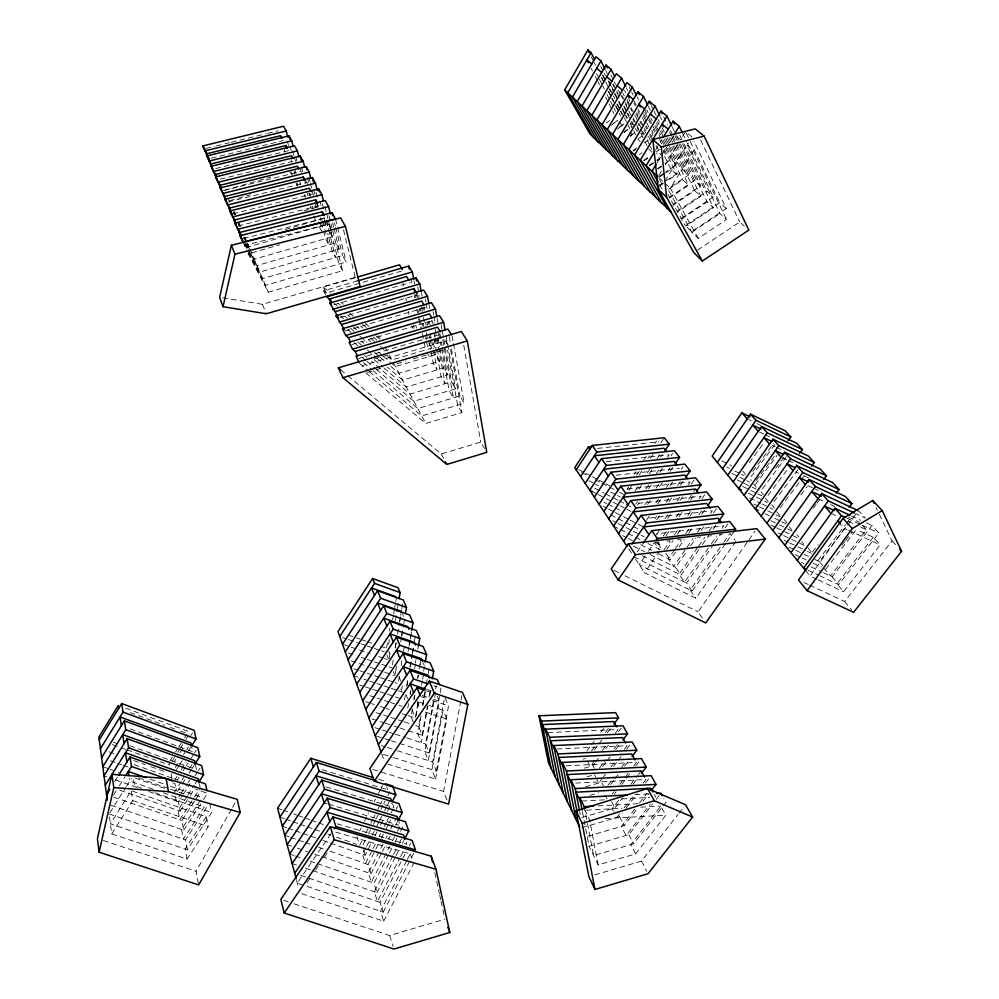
<?xml version="1.0" encoding="UTF-8"?>
<svg xmlns="http://www.w3.org/2000/svg" width="999" height="999" viewBox="0 0 999 999"><rect width="100%" height="100%" fill="white"/><g stroke="black" fill="none" stroke-linecap="round" stroke-linejoin="round"><path stroke-width="0.75" stroke-dasharray="5 3.75" d="M386.613 647.864L387.624 641.808M389.373 631.231L389.872 628.209M388.648 644.155L389.41 639.572M392.707 619.742L393.469 615.172M393.718 613.648L394.48 609.078M394.742 607.542L395.504 602.971M395.754 601.448L396.516 596.865M389.123 658.528L390.397 650.711M395.467 620.579L397.302 609.415M397.502 608.428L398.326 603.296M395.242 647.602L396.278 641.458M399.65 621.478L400.424 616.87M400.686 615.334L401.461 610.726M401.723 609.19L402.759 603.034M392.432 664.76L393.194 660.177M395.254 647.976L396.278 641.882M397.565 634.253L399.375 623.576M399.625 622.052L400.399 617.482M395.979 669.193L396.491 666.183M401.61 636.063L402.372 631.543M395.254 674.138L396.566 666.483M400.724 641.97L401.511 637.362M401.773 635.839L403.584 625.112M403.846 623.576L404.632 618.98M399.413 676.148L398.126 683.641L395.179 682.642M401.211 665.659L402.197 658.903M403.496 651.336L405.057 643.181M408.017 651.598L408.803 647.027M409.066 645.516L411.426 631.843M402.335 685.701L401.298 691.72L400.249 689.023M409.353 645.054L410.139 640.534M410.389 639.035L411.176 634.515M406.768 685.476L408.091 677.834M409.952 667.157L412.075 654.944M412.337 653.408L413.399 647.302M414.473 641.196L415.259 636.625M404.52 699.912L405.307 695.379M406.88 686.301L408.204 678.733M410.302 666.645L412.412 654.545M412.674 653.034L414.248 643.955M410.027 693.631L410.564 690.559M415.397 662.961L415.934 659.889M417.819 649.15L418.356 646.091M407.779 708.216L408.579 703.658M410.177 694.542L410.701 691.508M414.697 668.718L415.497 664.16M413.823 699.075L414.36 696.066M417.545 678.021L418.082 675.012M419.143 668.993L421.004 658.466M412.437 709.003L411.089 716.633L413.311 722.327M414.048 699.849L415.134 693.743M417.832 678.483L418.369 675.424M420.254 664.747L421.341 658.641M408.154 715.671L415.297 718.019L418.531 699.887M423.638 671.191L424.45 666.658M416.071 715.971L418.806 700.649M421.541 685.314L422.365 680.719M422.639 679.183L423.726 673.051M400.025 728.046L422.102 735.214L418.681 726.56L420.317 717.457M422.49 705.306L424.95 691.658M426.585 682.542L427.122 679.507M428.221 673.438L429.033 668.893M421.066 715.821L417.832 733.828L421.278 742.619L427.847 706.43M422.964 705.319L425.387 691.82M422.102 735.214L427.347 706.256M429.008 697.102L430.382 689.485M429.757 695.878L430.844 689.847M391.221 740.771L429.108 752.909L425.574 744.005L433.966 698.051M435.651 688.86L436.213 685.801M435.576 692.457L424.787 751.523L428.334 760.564L439.273 701.223L437.162 696.216M429.108 752.909L439.897 694.293M440.172 692.794L441.009 688.286L433.766 685.838M393.506 757.579L436.313 771.116L432.679 761.95L444.18 700.049M428.721 705.356L443.019 710.127L431.93 769.73L435.589 779.045L387.987 764.085M436.313 771.116L448.539 705.893L444.742 697.027M435.589 779.045L446.828 719.155L443.019 710.127M446.903 799.899L443.568 791.445L460.714 701.56M461.014 700.037L461.875 695.466M359.628 830.956L361.014 828.183M364.485 821.265L368.656 812.961M374.2 801.897L375.599 799.125M378.371 793.593L380.457 789.447M381.143 788.061L382.542 785.289M359.665 845.391L363.174 838.448M365.971 832.891L368.069 828.72M370.866 823.151L372.964 818.993M373.663 817.594L375.075 814.822M377.872 809.265L379.97 805.094M380.669 803.696L382.068 800.923M362.937 844.929L365.696 839.447M368.469 833.965L370.542 829.857M373.314 824.375L375.387 820.254M376.074 818.88L378.146 814.772M380.919 809.29L382.992 805.182M383.678 803.808L385.065 801.061M387.837 795.579L389.91 791.47M365.971 847.614L362.525 854.42L365.422 863.573L372.365 849.887M366.658 846.253L369.418 840.796M372.165 835.351L374.238 831.268M376.985 825.823L379.058 821.74M379.745 820.366L381.805 816.283M384.565 810.838L386.625 806.755M387.312 805.394L390.072 799.949M330.444 843.119L365.11 855.331L372.09 841.558M374.875 836.051L376.973 831.917M380.457 825.037L383.941 818.144M387.437 811.263L391.62 802.996M373.064 848.526L376.536 841.682M379.308 836.213L380.694 833.478M384.165 826.635L386.251 822.527M386.95 821.166L388.336 818.418M391.121 812.949L393.194 808.853M321.965 856.705L370.979 873.75L368.032 864.485L375.062 850.649M375.761 849.262L380.681 839.585M381.393 838.198L383.504 834.053M386.313 828.521L388.424 824.362M389.123 822.976L390.534 820.216M396.153 809.153L397.565 806.38M383.067 843.98L368.356 872.839L371.341 882.242L389.697 846.353M385.864 838.486L387.262 835.738M390.771 828.87L396.366 817.881M370.979 873.75L381.618 852.909M382.33 851.523L385.164 845.966M388.711 839.01L390.122 836.238M395.804 825.124L397.215 822.339M392.52 840.833L394.642 836.687M397.465 831.168L400.287 825.649L398.913 821.727M312.699 870.641L377.01 892.681L373.976 883.153L388.661 854.495M389.36 853.134L394.255 843.581M394.955 842.207L397.053 838.111M400.549 831.293L404.046 824.462M392.869 855.718L374.35 891.782L377.41 901.435L399.85 857.929M393.581 854.332L398.564 844.63M399.275 843.243L402.847 836.313M377.01 892.681L395.342 857.042M396.054 855.668L399.575 848.813M402.397 843.331L403.808 840.584M400.549 856.568L405.469 847.052M330.919 833.74L297.277 883.116L383.204 912.149L380.082 902.347L406.406 851.398M409.24 845.878L410.664 843.131M406.693 860.701L380.519 911.238L383.666 921.178L299.9 893.081M407.392 859.34L410.227 853.87L332.642 831.205M383.204 912.149L415.484 849.887M383.666 921.178L413.636 863.548M198.351 883.391L196.041 871.265L231.83 808.641M232.592 807.304L235.639 801.972M655.544 150.05L659.49 143.544M660.289 142.233L661.862 139.635M656.768 163.312L660.764 156.756M661.563 155.444L666.345 147.577M667.145 146.266L673.526 135.764M658.803 175.462L662.037 170.167M665.259 164.885L677.347 145.067M664.934 181.144L688.361 142.857M698.239 238.349L670.341 188.262L693.393 150.724L686.937 145.205L719.954 213.536L726.535 219.493L698.239 238.349L691.895 232.255L667.832 189.123M114.673 781.605L117.932 776.398M113.549 795.067L118.481 787.2M119.306 785.888L125.05 776.722M109.927 812.649L125.649 787.624M126.486 786.3L131.381 778.508M109.465 816.795L111.738 833.89L187.05 859.065L208.217 826.635L206.181 816.782L131.269 790.746L110.414 823.85L187.375 849.787L211.588 812.599L209.54 802.921M111.738 833.89L132.78 800.599L131.269 790.746M169.842 760.926L172.29 757.08M175.537 751.96L177.984 748.114M178.796 746.827L181.231 742.981M184.49 737.849L186.925 734.003M172.015 761.263L174.463 757.417M177.722 752.272L180.17 748.426M180.994 747.14L182.617 744.567M185.876 739.435L188.324 735.589M174.138 761.9L175.812 759.277M179.982 752.697L182.492 748.75M190.859 735.601L192.532 732.966M175.325 767.469L179.433 761.013M183.541 754.57L186.001 750.699M186.825 749.4L188.461 746.827M176.523 769.555L178.971 765.734M179.783 764.46L182.218 760.639M188.711 750.436L191.146 746.615M175.362 778.958L177.01 776.36M181.156 769.879L186.114 762.1M177.41 779.744L179.046 777.185M183.142 770.778L185.589 766.932M186.413 765.646L188.049 763.086M191.321 757.966L193.781 754.12M194.593 752.834L196.229 750.274M181.231 781.48L174.563 791.907L176.261 801.086L180.469 794.542M182.068 780.169L183.741 777.559M189.573 768.443L192.083 764.535M177.472 791.358L184.902 779.769M189.023 773.326L191.496 769.467M192.32 768.181L193.968 765.596M181.306 793.231L187.2 784.053M188.037 782.741L189.723 780.119M119.818 790.234L180.12 811.138L178.371 801.822L182.53 795.354M183.366 794.055L190.01 783.703M195.005 775.936L197.49 772.052M198.326 770.766L199.987 768.169M186.95 796.503L177.997 810.401L179.758 819.854L193.694 798.251M187.762 795.229L194.268 785.114M195.08 783.853L197.527 780.057M180.12 811.138L189.335 796.827M190.172 795.529L196.041 786.425M194.518 796.977L200.25 788.086M110.752 805.244L183.691 830.181L181.893 820.591L195.404 799.675M196.254 798.363L201.311 790.521M200.549 800.062L181.543 829.445L183.354 839.172L204.183 807.08L203.609 804.345M183.691 830.181L202.597 800.998M203.421 799.724L207.53 793.381L195.829 789.235M187.375 849.787L185.514 839.909L207.879 805.469M206.181 816.782L185.19 849.05L187.05 859.065M634.14 474.225L635.864 471.665M643.618 460.127L646.203 456.281M654.832 443.469L656.555 440.909M627.085 489.26L628.808 486.7M636.588 475.149L639.185 471.291M647.827 458.454L649.562 455.881M628.895 490.222L631.48 486.376M639.235 474.862L641.833 471.016M650.449 458.216L653.046 454.383M660.801 442.857L663.386 439.011M635.302 490.834L638.786 485.676M647.502 472.764L650.112 468.893M657.092 458.566L659.702 454.695M638.848 489.235L641.458 485.377M649.288 473.788L651.897 469.93M660.589 457.055L662.337 454.483M635.664 504.208L637.387 501.673M645.966 489.011L649.387 483.941M656.256 473.801L658.828 470.005M667.407 457.33L669.13 454.795L605.082 461.788M637.499 505.157L639.21 502.622M648.651 488.698L651.223 484.902M659.802 472.24L662.387 468.444M670.966 455.781L672.677 453.259M644.842 504.77L647.439 500.949M656.093 488.211L659.552 483.116M668.206 470.367L669.942 467.819M647.552 504.445L650.149 500.636M659.665 486.625L662.262 482.804M670.054 471.353L672.652 467.532M306.855 882.904L310.327 877.821M315.547 870.179L319.031 865.097M324.25 857.454L327.734 852.372M655.906 502.784L658.528 498.951M666.383 487.412L669.005 483.578M646.415 520.392L649.912 515.272M657.767 503.758L660.376 499.912M669.979 485.839L672.602 481.993M681.33 469.193L683.079 466.633M654.832 518.843L656.593 516.271M666.271 502.097L668.918 498.239M677.722 485.352L680.356 481.493M656.693 519.805L659.328 515.946M669.018 501.785L671.653 497.927M680.456 485.052L683.104 481.193M637.262 551.835L642.295 544.48M664.959 518.681L667.569 514.885M677.11 500.961L679.707 497.177M688.386 484.515L690.122 481.993L625.786 489.235M656.43 534.815L659.914 529.745M667.732 518.344L670.341 514.547M679.907 500.611L682.504 496.815M691.196 484.14L694.68 479.07M645.117 556.068L639.185 564.697L692.12 591.083L725.861 543.044M648.501 551.136L654.432 542.507L659.153 549.313M663.174 536.101L668.431 528.471M676.311 517.02L678.933 513.199M688.561 499.213L692.931 492.844M693.806 491.57L695.554 489.035M655.194 542.345L659.815 544.692L661.563 542.145M665.946 535.776L669.455 530.681M679.108 516.67L682.617 511.575M690.509 500.112L693.131 496.291M735.926 541.321L695.828 598.251L644.555 572.777L659.078 551.698M663.998 549.912L670.179 540.958M674.587 534.552L679.882 526.885M687.836 515.372L690.484 511.525M699.312 498.738L701.073 496.178L635.714 503.658M666.77 549.587L672.964 540.621M677.384 534.215L680.931 529.095M689.772 516.283L692.432 512.437M702.16 498.351L704.819 494.505M674.462 549.949L668.368 558.753L673.701 566.421L686.001 548.713M675.336 548.688L681.418 539.885M685.776 533.603L689.26 528.571M698.838 514.747L701.448 510.964M658.678 553.858L670.267 559.715L675.511 552.147M679.008 547.102L684.253 539.535M688.623 533.216L692.12 528.171M701.735 514.298L705.232 509.253M686.875 547.452L693.019 538.598M697.414 532.28L700.923 527.222M710.589 513.311L712.349 510.776L646.116 518.481M698.838 549.65L681.031 575.174L675.611 567.382L687.075 550.886M690.609 545.816L695.903 538.211M701.186 530.594L703.833 526.785M713.536 512.837L717.07 507.754M697.727 547.489L679.108 574.2L684.602 582.105L710.539 545.004M698.613 546.228L704.819 537.325M709.253 530.956L712.786 525.874M702.397 544.542L708.628 535.614M713.074 529.233L716.633 524.138M711.438 543.731L716.807 536.051M722.165 528.384L723.963 525.824L656.655 533.778M692.12 591.083L686.538 583.066L713.81 544.105M714.685 542.844L720.853 534.04M725.249 527.759L727.884 523.988M720.192 547.352L690.172 590.109L695.828 598.251M723.713 542.32L729.894 533.516L735.064 540.197M726.748 541.783L733.853 531.668M702.309 617.981L698.051 611.8L747.951 541.208M748.838 539.947L755.082 531.131M817.032 579.295L810.039 576.011L844.492 528.533L841.595 525.274M749.225 462.712L764.597 441.97M752.759 471.466L773.713 443.256M774.912 444.555L749.774 478.371L751.573 480.519M756.33 480.332L760.002 475.399M760.926 474.163L774.7 455.669M755.157 484.802L777.11 455.357M775.686 468.231L784.939 455.831M786.425 456.78L760.601 491.321L763.373 494.63M767.994 495.442L788.436 468.169M797.976 469.705L771.727 504.62L774.562 508.016M586.813 750.948L590.521 746.003M591.458 744.767L594.243 741.058M600.749 732.404L604.47 727.472M591.533 750.961L595.217 746.053M605.369 732.579L609.053 727.684M594.28 750.099L598.014 745.142M598.95 743.905L601.748 740.184M607.355 732.742L611.088 727.784M780.157 507.742L800.436 480.844M801.36 479.62L804.12 475.961M594.867 760.289L590.209 766.433L586.001 758.316L583.091 759.14M602.297 750.436L606.018 745.516M615.309 733.204L618.106 729.507L546.291 732.642M584.365 768.119L592.907 765.659L594.73 763.248M595.641 762.037L598.389 758.416M605.681 748.75L608.428 745.129M618.468 731.842L621.203 728.221M800.811 494.93L807.317 486.326M599.175 768.493L605.731 759.827M614.16 748.701L617.906 743.756M602.722 766.608L606.393 761.75M607.317 760.539L610.077 756.892M615.596 749.612L619.28 744.755M602.597 778.046L598.813 783.016L596.341 778.246M603.533 776.797L605.431 774.312M611.088 766.857L616.758 759.402M624.313 749.462L627.147 745.729L554.47 749.088M613.598 766.37L617.307 761.488M618.231 760.276L621.016 756.618M626.573 749.3L630.282 744.417M813.336 508.079L816.096 504.433M817.02 503.221L819.792 499.587M607.804 785.426L614.26 776.96M621.628 767.294L626.236 761.25M610.626 784.54L614.36 779.645M615.297 778.421L618.094 774.737M624.637 766.158L629.308 760.039M612.287 793.955L614.148 791.533M619.717 784.24L625.287 776.96M626.223 775.748L628.071 773.313M633.641 766.033L636.425 762.387L564.41 765.896M614.173 794.305L616.058 791.845M621.715 784.452L625.486 779.532M626.423 778.296L630.194 773.376M635.851 765.983L639.61 761.063M618.706 800.174L612.15 808.715L613.461 811.225M630.869 784.302L637.424 775.761M638.361 774.55L641.171 770.891M581.73 817.582L614.934 807.904L622.527 798.001M632.979 784.39L637.724 778.209M812.399 552.097L818.069 544.705M619.555 813.823L616.72 817.507L614.11 812.474M624.263 807.704L633.703 795.441M643.131 783.179L645.966 779.495L573.064 783.241M581.718 827.734L619.517 816.695L622.302 813.074M626.023 808.241L637.175 793.768M645.529 782.904L649.25 778.071M817.694 560.801L845.566 524.612M846.49 523.401L851.136 517.382M822.989 565.921L819.367 561.588L846.403 526.51M847.339 525.299L858.528 510.776L865.221 518.069L855.631 513.611M634.665 809.178L621.341 826.423L626.036 835.464L650.199 804.282M639.422 803.009L647.027 793.156M587.587 836.313L624.163 825.599L638.211 807.404M642.894 801.348L648.513 794.068M841.832 545.329L844.642 541.695M845.579 540.484L852.135 531.992M825.698 569.18L857.691 527.809M582.417 811.688L589.098 846.303L628.87 834.627L652.484 804.17M656.256 799.3L659.09 795.641M862.524 525.474L866.383 529.707L830.444 576.061L824.013 568.381M823.526 572.789L832.13 576.86L872.015 525.474L878.895 532.979L838.661 584.665L820.279 575.998M635.614 853.908L665.846 815.159L660.776 806.056L630.794 844.617L635.614 853.908L598.189 864.947L589.098 846.303M598.189 864.947L589.51 819.492L584.914 810.264L593.618 855.556L633.641 843.78L662.212 807.055M663.161 805.831L666.021 802.16L663.86 798.313M873.226 537.25L836.95 583.866L843.568 591.783L880.169 544.892L873.226 537.25L856.842 529.72M594.73 874.924L641.508 861.101L677.896 814.585M678.858 813.361L683.641 807.242M809.665 585.164L844.642 601.51L892.032 540.958L878.059 511.675M606.181 123.014L609.914 120.492M613.611 123.164L617.444 120.567L611.326 125.424M619.842 126.811L624.725 123.501M617.544 129.083L622.414 125.062M623.763 132.13L632.117 126.486M624.05 132.667L627.472 129.633M630.107 135.939L638.448 130.307L637.075 127.522M630.381 136.488L632.592 134.253M637.787 138.961L643.693 134.977L638.149 123.814M632.966 150.524L636.75 147.977M644.255 142.919L649.013 139.71L647.652 136.963M633.254 151.074L635.776 149.375M639.522 154.558L642.057 152.847M643.606 160.377L648.738 156.93M656.281 151.848L659.902 149.413M643.893 160.939L647.739 158.354M649.05 165.422L655.506 161.076M656.793 160.202L663.036 156.006M649.338 165.984L655.794 161.638M657.08 160.777L659.665 159.041L656.643 152.934M657.542 168.531L661.263 166.034M664.984 163.536L671.141 159.403L676.885 164.523L665.684 172.04M657.841 169.106L661.55 166.608M659.427 176.236L664.435 172.877M659.727 176.798L664.722 173.451M665.971 172.615L670.966 169.256L676.76 174.488L666.683 181.244M658.816 185.752L665.122 181.518M666.383 180.682L682.717 169.718L688.648 175L668.368 188.599M659.128 186.313L665.421 182.093M668.668 189.161L682.629 179.795L688.598 185.202L669.405 198.064M669.093 197.49L694.667 180.357L700.786 185.814L673.701 203.933M672.727 205.369L694.667 190.684L700.836 196.254L677.222 212.05M676.91 211.476L707.005 191.346L713.323 196.978L680.469 218.943M682.042 218.669L707.105 201.923L713.473 207.68L685.664 226.249L667.869 194.43M726.285 208.516L719.755 202.697L685.339 225.674L691.57 231.668L726.285 208.516L693.968 141.209M691.895 232.255L719.954 213.536M697.614 250.05L739.735 221.99L744.28 226.049M347.777 375.749L441.258 453.996L480.781 442.082L484.527 448.501M365.846 372.902L425.736 423.451L461.913 412.612L450.224 347.927M376.336 369.38L413.898 401.261L455.694 388.798L451.548 381.743L410.077 394.093L371.603 361.376M369.38 371.665L421.728 415.934L464.185 403.221L459.902 395.954L417.782 408.529L372.877 370.492M390.796 366.308L398.963 373.289L439.498 361.276L435.601 354.657L395.379 366.558L383.554 356.431M383.853 367.919L406.318 387.05L447.465 374.812L443.444 367.994L402.609 380.119L387.35 367.095M351.773 344.53L433.479 320.492L434.028 323.501M358.691 358.479L441.72 333.978M374.425 358.891L389.373 354.47M434.19 341.233L440.172 339.473M448.089 344.418L445.941 340.896L362.237 365.634L364.048 369.268M387.15 355.906L391.845 359.94L431.768 348.139L430.344 340.497M367.332 372.465L380.656 368.519M396.94 363.698L405.819 361.076M413.224 358.878L444.305 349.675M294.068 903.795L389.672 935.526L444.98 919.18M340.097 317.507L417.782 294.78L418.344 297.789M345.08 331.019L425.512 307.43M222.702 297.789L262.462 304.345L355.232 277.397L357.342 281.281M401.573 271.066L326.223 292.994L323.251 286.988L356.144 277.435M325.662 294.83L323.664 290.784L356.481 281.243M333.791 304.845L410.302 282.53M334.053 228.584L339.173 249.126L259.765 272.053L244.867 243.456M248.139 252.285L265.409 285.389L346.154 262L342.632 255.507L262.562 278.659L247.565 249.887M248.002 253.309L268.294 292.22L342.545 270.692L332.367 229.258M587.125 776.797L591.545 775.524M585.489 786.875L601.548 782.229L603.433 785.838M589.797 795.354L598.738 792.769M247.615 243.956L249.051 246.703L325.886 224.638L324.026 217.233M251.661 252.884L279.62 244.842M328.284 220.18L332.417 236.676L254.32 259.166L250.824 252.447M303.921 210.901L309.865 209.191L308.666 206.955M312.512 208.441L316.483 207.305L315.721 204.283M284.927 229.595L322.702 218.756M225.112 190.097L270.779 177.135M229.608 200.724L250.537 194.768M331.131 227.984L329.033 224.163L244.555 245.392L246.204 249.338M238.087 225.936L318.956 205.732M243.344 238.549L325.624 217.919M228.084 201.985L306.281 182.58M233.004 213.761L312.512 193.968M220.255 179.196L292.919 161.276M223.339 190.597L300.262 171.566M205.769 148.526L214.797 146.316M216.296 145.941L229.845 142.632M231.343 142.27L265.959 133.816M267.457 133.441L277.997 130.869M211.438 158.179L283.304 140.572M215.747 168.531L288.773 150.574M655.968 542.32L659.053 541.957M666.745 541.033L669.829 540.671M677.534 539.747L680.619 539.385M697.552 537.362L700.636 537M708.341 536.076L711.413 535.714M719.118 534.79L722.202 534.428M616.146 475.224L679.482 468.206M597.502 448.389L659.065 441.77M605.082 818.606L665.846 815.159M598.114 805.881L638.236 803.683M586.463 810.177L622.065 808.203M640.646 807.167L660.776 806.056M634.902 794.592L648.713 793.855M581.918 801.073L604.994 799.824M621.927 798.913L649.612 797.414M337.187 823.813L406.868 844.33L405.444 840.296M324.163 802.896L327.148 803.783M328.646 804.232L398.801 825.199M326.086 786.925L393.893 807.479L392.545 803.671M322.315 769.717L386.188 789.347M378.721 779.32L384.615 781.143M372.827 769.405L443.568 791.445M383.166 754.307L392.033 757.117M381.343 745.604L385.751 747.002M387.212 747.464L396.029 750.274M397.49 750.749L432.679 761.95M376.635 736.088L389.76 740.296M374.887 727.647L380.694 729.52M382.142 729.982L387.937 731.855M389.385 732.317L393.743 733.728M395.192 734.19L405.332 737.474M406.78 737.936L425.574 744.005M371.815 718.893L383.691 722.752M385.177 723.226L392.595 725.636M394.081 726.123L398.539 727.572M376.086 712.637L381.98 714.572M383.454 715.047L389.36 716.982M390.834 717.457L396.728 719.392M398.214 719.867L402.634 721.315M404.108 721.802L411.488 724.213M415.846 725.636L418.681 726.56M365.634 701.698L370.03 703.146M371.503 703.621L374.438 704.582M380.294 706.518L384.69 707.954M386.163 708.441L389.098 709.402M402.285 713.748L406.68 715.184M425.237 712L446.828 719.155M369.892 695.691L375.724 697.614M377.185 698.101L383.004 700.024M384.465 700.511L388.836 701.947M390.297 702.434L397.577 704.844M399.038 705.319L401.948 706.281M103.322 840.496L196.041 871.265M283.766 900.374L288.187 901.847M418.706 702.022L427.285 704.882M359.628 684.977L363.973 686.425M365.422 686.9L371.216 688.835M372.664 689.31L378.446 691.246M379.895 691.72L385.689 693.643M387.137 694.13L401.623 698.95M422.227 695.516L427.909 697.414M433.591 699.325L439.273 701.223M420.666 696.565L426.536 698.526M432.405 700.499L448.539 705.893M355.244 676.311L358.129 677.272M363.886 679.208L368.194 680.644M369.642 681.131L375.399 683.054M376.835 683.541L382.592 685.464M384.028 685.938L389.785 687.874M391.221 688.348L396.978 690.272M398.426 690.759L405.444 693.106M427.11 689.61L431.343 691.033M425.799 690.646L431.63 692.607M353.871 668.756L358.304 670.242M359.777 670.741L365.671 672.727M367.145 673.226L373.052 675.199M374.525 675.699L378.946 677.185M380.432 677.684L386.326 679.67M387.799 680.169L393.706 682.155M351.011 660.789L368.606 666.745M370.067 667.245L375.936 669.23M377.41 669.717L383.266 671.703M384.74 672.202L395.005 675.674M109.091 813.973L185.514 839.909M348.189 652.946L352.56 654.432M361.301 657.404L365.671 658.89M367.132 659.377L372.964 661.363M374.425 661.862L380.257 663.848M381.705 664.335L387.537 666.321M388.998 666.82L391.908 667.807M300.599 875.286L380.082 902.347M343.956 644.705L349.75 646.678M351.198 647.177L370.03 653.608M378.721 656.58L383.067 658.066M384.515 658.566L387.412 659.552M292.145 863.586L296.553 865.097M305.357 868.119L311.226 870.129M348.251 635.064L359.99 639.11M361.463 639.622L365.859 641.133M367.332 641.645L371.74 643.156M380.544 646.203L386.413 648.226M342.657 637.549L346.978 639.035M348.414 639.535L359.94 643.493M361.376 643.98L365.696 645.466M367.132 645.966L372.902 647.939M374.338 648.438L380.095 650.411M381.543 650.911L384.415 651.897M113.849 797.165L181.893 820.591M289.635 854.033L294.018 855.544M295.467 856.043L302.772 858.566M310.065 861.088L315.896 863.099M317.357 863.611L373.976 883.153M132.78 800.599L208.217 826.635M287.163 844.617L291.508 846.128M297.315 848.139L307.455 851.672M314.71 854.195L320.517 856.205M153.134 789.21L129.795 781.031L129.37 778.308M163.337 792.781L204.183 807.08M284.715 835.314L289.123 836.862M290.584 837.374L303.796 841.995M305.257 842.507L311.139 844.567M318.469 847.127L324.338 849.187M330.207 851.248L368.032 864.485M141.746 788.211L134.478 785.664L132.967 775.986M154.845 792.781L211.588 812.599M104.033 775.873L106.918 776.885M115.584 779.907L138.699 787.974M148.814 791.508L178.371 801.822M150.062 779.133L164.548 784.24M170.342 786.275L202.198 797.514M282.317 826.161L286.688 827.696M288.149 828.208L293.981 830.269M295.442 830.781L301.273 832.841M302.734 833.353L315.859 837.974M323.152 840.546L328.983 842.607M138.749 778.021L169.081 788.686M170.529 789.198L184.977 794.28M104.271 767.207L108.666 768.755M110.127 769.267L118.918 772.352M135.027 778.009L165.772 788.823M110.34 760.739L116.146 762.786M117.607 763.311L121.965 764.847M123.426 765.359L129.246 767.419M172.877 782.854L174.95 783.591L176.373 791.133M109.091 751.81L117.757 754.894M133.654 760.551L145.205 764.672M150.986 766.72L166.883 772.377M134.228 764.66L172.377 778.196M173.851 778.721L178.247 780.281M279.932 817.12L284.29 818.656M285.739 819.18L291.533 821.228M292.982 821.74L298.788 823.8M300.237 824.312L306.031 826.373M307.48 826.885L313.286 828.945M314.735 829.457L320.529 831.518M327.772 834.078L330.681 835.114M336.476 837.162L356.768 844.367M112.437 744.655L119.768 747.277M121.229 747.801L125.624 749.375M127.085 749.899L169.58 765.122L169.031 762.212M277.597 808.203L282.005 809.777M283.466 810.301L287.874 811.875M293.743 813.96L296.678 815.009M298.139 815.534L309.89 819.729M311.351 820.254L317.22 822.339M318.693 822.864L324.563 824.962M129.87 745.716L194.992 769.118M113.486 742.282L117.87 743.855M130.095 728.92L192.745 751.723L191.833 747.339M125.587 708.204L188.549 731.443L189.148 734.302M130.207 712.587L164.71 725.299M170.454 727.422L174.763 729.008M180.519 731.118L186.264 733.241M844.492 528.533L847.239 529.795M848.613 530.432L880.169 544.892M831.081 513.424L838.136 516.683M848.026 521.241L855.082 524.5M860.738 527.11L866.383 529.707M848.401 517.082L859.639 522.29M847.052 518.269L860.901 524.662M862.287 525.299L878.895 532.979M818.056 498.751L825.049 501.998M830.631 504.595L834.827 506.53M851.348 515.896L860.988 520.367M866.495 522.914L872.015 525.474M808.179 485.789L812.324 487.724M813.71 488.374L822.002 492.245M795.853 471.94L798.588 473.226M804.07 475.786L809.54 478.359M804.07 582.542L808.266 584.502M782.579 457.854L786.812 459.852M788.223 460.514L796.69 464.51M818.418 579.957L843.568 591.783M801.41 562.325L804.183 563.636M811.088 566.908L822.152 572.14M807.779 570.092L818.893 575.337M772.339 445.417L775.124 446.74M776.523 447.402L783.516 450.711M795.142 554.657L800.649 557.28M802.022 557.929L806.143 559.89M813.024 563.149L821.265 567.07M759.615 432.018L763.76 433.991M765.147 434.652L772.065 437.937M788.96 547.115L794.43 549.712M795.803 550.374L802.647 553.633M804.008 554.283L809.477 556.893M814.947 559.49L819.367 561.588M748.601 419.617L751.335 420.929M756.817 423.539L760.926 425.512M778.221 532.979L782.279 534.927M783.641 535.576L790.409 538.823M791.757 539.472L805.294 545.953L801.822 541.808M784.227 540.322L788.311 542.27M789.672 542.919L796.478 546.166M797.839 546.828L806.006 550.724M807.367 551.373L811.45 553.321M771.116 525.187L775.336 527.21M776.747 527.884L799.225 538.698M765.084 513.711L769.255 515.721M774.824 518.406L780.394 521.103M781.78 521.778L787.349 524.463M770.878 520.741L777.859 524.113M779.257 524.787L786.25 528.159M787.649 528.833L793.243 531.53L789.31 526.823M753.845 504.083L757.991 506.093M759.377 506.768L766.295 510.114M767.682 510.789L774.6 514.135M775.986 514.81L780.144 516.82M748.201 493.156L755.044 496.491M756.418 497.165L763.261 500.499M764.635 501.173L767.382 502.497M749.612 497.902L760.639 503.259M762.012 503.933L773.026 509.278M737.312 479.92L742.744 482.579M744.093 483.241L750.873 486.563M752.235 487.225L756.305 489.21M742.719 486.488L749.537 489.822M750.898 490.484L756.355 493.156M757.717 493.818L761.8 495.816M726.723 467.033L729.407 468.344M734.777 470.991L740.147 473.638M741.495 474.3L744.18 475.611M731.98 473.426L745.479 480.057M746.827 480.719L749.525 482.042M721.952 460.914L731.73 465.746M613.948 570.354L619.467 573.076M624.987 575.799L698.051 611.8M633.903 556.743L686.538 583.066M642.332 555.744L681.031 575.174M633.329 546.091L644.467 551.698M650.037 554.507L675.611 567.382M622.689 535.676L626.835 537.774M628.221 538.473L632.379 540.571M640.684 544.767L651.76 550.362M612.762 520.779L616.858 522.864M618.231 523.563L631.917 530.519M633.291 531.218L644.243 536.775M613.548 526.086L619.055 528.871M620.441 529.57L634.203 536.538M635.576 537.237L642.457 540.734M647.964 543.518L660.351 549.8M610.626 514.885L624.238 521.815M625.599 522.514L639.21 529.458M604.045 502.122L606.818 503.546M608.204 504.258L613.736 507.092M615.122 507.804L620.666 510.651M603.109 506.306L607.167 508.391M608.528 509.078L613.935 511.85M615.297 512.537L622.065 515.996M623.413 516.695L628.833 519.455M630.182 520.154L636.95 523.613M638.311 524.3L645.079 527.759M592.469 491.595L596.603 493.718M597.989 494.43L604.87 497.964M606.243 498.676L611.75 501.51M613.136 502.21L618.643 505.044M620.017 505.756L625.524 508.591M626.897 509.29L631.031 511.426M588.823 480.744L594.268 483.553M595.629 484.265L598.364 485.664M610.614 492.007L616.071 494.817M617.432 495.529L620.154 496.94M594.742 488.236L604.333 493.181M605.694 493.893L618.019 500.249M619.392 500.949L624.875 503.771M626.248 504.483L633.091 508.016M578.796 469.717L584.203 472.527M585.564 473.226L590.971 476.036M592.32 476.735L597.727 479.545M599.088 480.244L604.495 483.041M605.844 483.753L609.902 485.851M581.63 472.627L587.05 475.437M595.179 479.657L600.599 482.467M601.947 483.166L614.148 489.485M619.567 492.295L623.626 494.405M691.957 137L685.551 131.643L680.581 139.785L674.325 134.453M340.671 369.805L346.591 374.762M359.49 363.299L368.194 370.654M362.25 357.417L365.771 360.414M366.945 361.401L375.162 368.381M363.424 362.487L371.69 369.493M354.308 342.757L357.854 345.766M374.4 359.865L382.679 366.92M364.598 355.432L366.933 357.417M357.992 342.045L361.513 345.042M367.395 350.062L375.612 357.068M376.785 358.067L382.654 363.087M340.135 315.597L343.656 318.619M353.059 326.685L356.593 329.707M368.344 339.785L370.691 341.795M350.424 328.072L353.971 331.106M359.89 336.176L366.983 342.257M378.821 352.385L382.367 355.419M347.64 329.42L351.149 332.405M361.638 341.383L363.973 343.369M374.475 352.347L379.133 356.331M380.307 357.33L386.138 362.312M333.891 303.084L337.375 306.069M347.814 315.06L350.137 317.058M360.577 326.036L362.899 328.034M373.339 337.025L376.823 340.022M345.154 316.308L347.49 318.319M356.843 326.336L359.178 328.346M370.854 338.374L374.35 341.383M380.194 346.403L386.026 351.423M323.251 286.988L330.269 293.057M340.796 302.135L343.144 304.158M365.372 323.339L368.881 326.373M323.664 290.784L326.223 292.994M337.999 303.134L340.359 305.17M349.775 313.286L353.309 316.333M362.724 324.45L366.258 327.485M375.674 335.602L381.568 340.684M630.232 122.977L632.267 124.8M641.595 133.104L643.693 134.977M618.706 122.015L622.689 125.612M629.795 132.03L632.866 134.803M638.061 139.51L640.172 141.421M648.701 149.126L651.96 152.073M659.015 177.722L663.099 181.518M665.159 183.441L670.341 188.262M892.032 540.958L896.802 546.128M784.115 519.443L787.037 522.927M796.877 534.702L798.875 537.1M807.829 547.802L811.35 552.01M832.13 576.86L838.661 584.665M742.906 471.253L745.554 474.425M753.571 484.028L756.293 487.287M765.459 498.264L768.256 501.61M776.735 511.763L780.569 516.346M844.642 601.51L851.61 609.914M805.444 570.379L810.039 576.011M658.104 542.245L659.815 544.692M665.883 553.409L670.267 559.715M657.929 543.743L662.25 549.949M628.708 548.901L631.68 553.384M635.414 559.015L644.555 572.777M428.746 343.007L431.768 348.139M411.713 326.049L413.136 328.509M427.097 352.585L429.37 356.493M461.913 412.612L457.617 405.194L447.602 350.087M659.552 184.678L662.574 190.085M659.515 179.495L663.324 186.289M654.357 794.555L655.769 797.077M323.976 221.116L325.886 224.638M329.782 231.818L332.417 236.676M339.173 249.126L335.764 242.844L257.018 265.559L248.564 249.313M378.908 335.701L380.232 338.186M384.94 347.003L387 350.861M389.061 354.732L391.845 359.94M393.256 362.587L425.736 423.451M441.258 453.996L444.043 459.215M289.935 171.703L291.296 174.263M296.104 183.317L297.515 185.951M313.511 216.059L315.971 220.692M319.106 226.586L321.653 231.368M342.545 270.692L339.023 264.061L329.033 224.163M592.907 765.659L594.343 768.406M611.7 801.71L614.934 807.904M619.517 816.695L624.163 825.599M628.87 834.627L633.641 843.78M244.705 244.405L246.853 248.514M242.844 242.133L247.427 250.899M641.508 861.101L646.753 871.178M594.492 774.675L595.729 777.06M605.107 795.142L607.017 798.813M233.741 211.751L235.177 214.51M233.441 212.25L234.84 214.922M238.661 223.364L240.06 226.061M238.299 223.788L239.71 226.498M244.043 237.075L246.903 242.582M243.744 237.662L249.5 248.726M245.916 243.032L250.125 251.099M245.742 243.906L247.864 247.964M228.359 199.325L229.782 202.06M596.628 73.739L598.726 77.897M599.412 79.283L602.21 84.84M602.897 86.226L604.295 88.998M607.08 94.543L609.877 100.1M610.564 101.486L613.361 107.03M614.06 108.416L615.446 111.189M591.058 68.157L592.457 70.917M595.229 76.436L597.315 80.569M598.001 81.955L599.388 84.715M605.644 97.128L608.416 102.647M609.115 104.021L611.888 109.54M612.587 110.914L613.973 113.674M603.059 75.237L605.806 80.732M609.927 88.961L612.674 94.455M613.361 95.829L614.735 98.576M617.482 104.058L620.229 109.553M620.916 110.926L623.663 116.421M624.35 117.782L627.097 123.277M627.784 124.65L629.845 128.771M602.26 74.925L605.044 80.494M605.744 81.893L608.528 87.462M609.228 88.849L610.626 91.633M616.895 104.171L619.692 109.74M620.379 111.126L621.778 113.911M591.358 56.893L593.443 61.051M594.143 62.438L595.529 65.21M601.785 77.697L604.57 83.242M608.741 91.571L611.525 97.115M612.225 98.501L614.997 104.046M615.696 105.432L618.481 110.976M601.473 77.785L604.208 83.242M608.304 91.421L611.051 96.878M611.725 98.252L613.099 100.974M615.834 106.431L618.568 111.888M619.255 113.249L620.629 115.984M613.299 84.003L616.071 89.56M616.758 90.946L618.144 93.719M624.375 106.219L627.147 111.776M627.834 113.162L629.22 115.946M631.992 121.503L634.752 127.06M635.451 128.446L636.838 131.219M605.781 70.554L607.155 73.314M612.649 84.341L614.035 87.1M616.783 92.607L619.53 98.127M623.651 106.394L626.41 111.913M627.097 113.287L630.531 120.18M631.218 121.566L632.592 124.326M608.828 80.969L610.889 85.115M611.588 86.488L614.348 92.008M615.034 93.394L618.481 100.3M619.168 101.673L621.927 107.205M622.614 108.579L625.374 114.098M626.061 115.484L627.447 118.244M630.207 123.764L632.966 129.296M633.653 130.669L635.714 134.815M600.799 66.346L603.533 71.828M604.22 73.189L605.594 75.936M608.329 81.419L613.811 92.383M614.497 93.756L621.341 107.455M622.027 108.829L624.762 114.311M625.449 115.684L626.823 118.431M627.247 99.85L634.065 113.599M634.752 114.972L638.161 121.853M638.848 123.227L642.257 130.107M642.944 131.481L644.305 134.228M647.04 139.723L649.762 145.23M650.449 146.603L651.81 149.35M622.901 93.119L624.288 95.904M627.06 101.486L629.832 107.068M630.531 108.466L631.917 111.251M622.015 95.467L624.787 101.061M625.486 102.46L626.873 105.245M633.129 117.82L635.913 123.414M636.613 124.813L640.084 131.793M640.771 133.192L644.255 140.185M644.942 141.583L647.027 145.767M610.839 74.825L613.598 80.37M614.285 81.756L615.671 84.528M618.431 90.085L620.504 94.243M621.191 95.629L622.577 98.401M625.337 103.946L628.096 109.503M628.783 110.889L632.242 117.82M632.929 119.206L634.303 121.978M634.04 100.899L637.474 107.855M638.161 109.253L639.535 112.038M642.295 117.607L645.729 124.563M646.415 125.949L647.789 128.734M650.549 134.303L651.922 137.088M656.043 145.442L660.863 155.182M626.385 87.837L627.747 90.597M633.903 103.047L635.277 105.807M638.011 111.339L639.372 114.111M645.529 126.548L646.902 129.321M649.637 134.84L651.685 138.998M636.775 112.812L638.136 115.584M640.883 121.116L643.618 126.648M644.305 128.034L645.679 130.794M648.426 136.339L650.474 140.484M624.5 90.235L625.861 92.982M628.583 98.476L629.944 101.236M636.076 113.599L641.52 124.6M644.255 130.095L646.977 135.589M645.267 110.464L646.628 113.224M649.338 118.744L655.444 131.156M659.515 139.435L663.586 147.702M664.26 149.088L676.76 174.488M637.225 96.99L638.598 99.788M644.805 112.388L650.324 123.576M653.071 129.183L654.457 131.98M663.411 150.175L665.484 154.37M643.656 113.861L645.679 117.969M651.76 130.307L653.121 133.042M664.597 156.344L670.966 169.256M629.02 86.813L631.081 90.984M631.768 92.383L633.141 95.155M643.431 116.021L646.178 121.591M646.865 122.977L648.925 127.148M651.673 132.717L653.046 135.502M657.554 121.778L658.928 124.575M661.663 130.157L663.024 132.954M665.759 138.536L688.598 185.202M648.314 106.231L650.349 110.402M656.48 122.889L657.829 125.662M660.551 131.219L668.031 146.478M668.718 147.864L676.885 164.523M655.794 125.1L660.551 134.815M663.274 140.359L666.008 145.916M666.683 147.303L682.629 179.795M646.74 109.753L648.101 112.512M650.811 118.032L652.16 120.779M654.869 126.299L658.266 133.204M658.94 134.578L660.976 138.711M661.65 140.097L665.034 146.99M665.709 148.376L671.141 159.403M660.439 117.158L661.775 119.917M670.504 137.812L673.863 144.705M674.537 146.079L688.648 175M668.855 137.812L672.215 144.693M672.889 146.066L694.667 190.684M651.311 105.482L653.358 109.678M654.045 111.064L657.454 118.057M658.141 119.443L659.502 122.24M662.237 127.822L664.285 132.018M667.007 137.6L669.055 141.796M671.79 147.377L682.717 169.718M674.999 135.852L707.105 201.923M663.661 116.621L667.694 124.937M670.391 130.482L672.414 134.64M673.089 136.026L694.667 180.357M669.53 131.98L671.553 136.139M672.227 137.525L700.836 196.254M679.844 135.227L683.229 142.233M683.915 143.644L707.005 191.346M682.617 143.993L713.473 207.68M672.364 127.248L675.749 134.216M676.423 135.614L679.807 142.582M680.481 143.981L700.786 185.814M686.213 133.042L689.572 139.997M690.234 141.396L719.755 202.697M693.393 150.724L726.535 219.493M682.579 133.292L686.6 141.596M687.262 142.982L713.323 196.978M700.574 139.985L739.735 221.99M876.061 507.492L877.384 510.277M234.241 211.676L235.427 214.473M239.011 222.977L240.484 226.448M244.967 237.038L245.979 239.435M247.502 243.057L249.051 246.703M250.1 249.176L268.294 292.22M402.497 613.91L403.559 616.445M423.077 662.774L424.238 665.534M262.462 304.345L266.321 313.773M417.282 701.548L420.392 709.29M388.886 651.248L389.885 653.771M399.088 677.06L400.674 681.043M405.981 694.467L407.604 698.563M411.963 709.602L415.297 718.019M386.863 654.944L388.361 658.778M393.456 671.74L394.48 674.362M381.693 753.845L384.54 761.825M386.65 786.912L387.674 789.809M410.227 853.87L412.662 860.788M363.386 849.912L365.11 855.331M389.672 935.526L393.119 946.34M356.855 836.488L359.203 843.905M296.541 880.306L298.401 887.387M291.483 172.278L292.257 175.3M284.116 149.188L284.89 152.198M304.583 194.605L305.344 197.602M292.807 150.924L293.968 155.432M294.355 156.943L295.504 161.463M299.762 181.706L300.524 184.69M290.072 145.979L291.221 150.462M295.367 170.467L296.129 173.426M287.375 141.096L288.524 145.567M291.046 159.39L291.795 162.325M294.056 171.129L294.817 174.063M297.078 182.867L297.827 185.802M306.693 181.331L307.442 184.303M309.715 193.219L310.464 196.204M308.891 192.844L309.64 195.767M312.25 206.031L312.999 208.966M301.511 167.133L302.635 171.566M304.895 180.432L305.644 183.391M307.33 193.044L308.067 195.966M310.664 206.156L311.413 209.066M300.512 169.293L301.261 172.228M295.816 156.843L296.94 161.214M322.752 220.779L328.821 244.842L325.524 238.661L323.639 231.181M313.661 189.598L314.772 193.993M317.357 204.221L318.094 207.143M316.458 202.785L317.595 207.268M320.242 217.732L320.991 220.729M321.366 222.215L323.264 229.695M308.866 177.185L310.015 181.706M310.389 183.204L311.913 189.236M312.3 190.734L313.436 195.255M315.147 204.358L315.896 207.33M319.655 222.178L321.915 231.081M307.38 177.76L308.516 182.255M324.912 206.681L327.909 218.681M322.402 203.784L324.263 211.239M326.511 220.18L328.746 229.108M326.361 220.854L328.196 228.184M328.571 229.658L335.564 257.542L332.155 251.149L327.759 233.641M319.93 200.949L321.054 205.394M324.463 220.517L326.298 227.809M316.034 192.295L317.52 198.177M334.553 223.014L335.289 225.974M335.652 227.447L342.632 255.507M332.592 222.715L333.691 227.11M328.983 215.672L331.993 227.747M335.464 218.881L346.154 262M343.506 229.782L355.232 277.397M434.815 872.701L439.398 893.693M439.735 895.191L440.709 899.687M441.046 901.185L444.655 917.681M195.517 765.134L196.441 769.642M199.438 784.103L199.987 786.762M579.707 811.675L580.282 814.672M413.411 324.937L413.986 327.947M402.947 282.829L403.534 285.826M405.831 297.827L406.406 300.824M408.416 311.326L408.991 314.323M415.871 325.075L416.458 328.109M420.329 308.329L420.891 311.338M423.151 323.376L423.726 326.398M425.699 336.925L426.261 339.935M426.548 341.446L427.959 348.976M414.036 280.994L414.61 284.016M416.595 294.605L417.17 297.627M419.155 308.204L419.73 311.226M422.003 323.314L422.565 326.336M415.147 294.593L415.709 297.59M417.969 309.553L418.531 312.55M419.655 318.544L421.353 327.522M422.477 333.504L425.586 349.962M410.964 278.084L412.1 284.103M414.086 294.618L414.647 297.627M416.92 309.653L417.495 312.65M418.631 318.669L420.329 327.684M425.287 299.088L425.836 302.085M426.123 303.596L427.235 309.603M429.47 321.616L430.02 324.613M433.366 342.645L435.601 354.657M428.059 321.141L428.621 324.176M430.319 333.316L431.168 337.887M431.456 339.41L433.154 348.551M433.441 350.075L437.125 369.867L433.216 363.137L430.956 351.024M421.503 293.107L422.077 296.166M424.076 306.868L424.637 309.915M426.923 322.153L427.497 325.212M429.483 335.914L430.057 338.973M422.752 307.118L423.314 310.14M425.574 322.252L426.148 325.274M428.971 340.422L430.669 349.5M417.744 287L419.455 296.129M421.441 306.768L422.302 311.326M423.439 317.407L425.149 326.523M426.286 332.605L427.709 340.209M171.216 773.925L172.04 778.383M433.104 311.775L433.666 314.81M433.941 316.333L435.064 322.402M437.862 337.6L439.535 346.715M439.81 348.239L443.444 367.994M435.139 329.52L436.526 337.038M436.8 338.536L445.129 383.653L441.096 376.71L434.003 338.411M429.17 305.382L429.72 308.404M431.955 320.479L432.517 323.501M434.465 334.078L435.027 337.1M435.302 338.611L436.988 347.677M437.262 349.188L439.498 361.276M442.832 340.072L453.384 397.902L449.225 390.721L442.008 351.386M437.112 318.269L437.949 322.852M439.91 333.554L442.145 345.779M442.432 347.302L447.465 374.812M438.673 333.229L440.896 345.342M446.103 335.901L455.694 388.798M445.941 340.896L446.491 343.956M441.146 324.663L441.97 329.171M442.245 330.669L444.98 345.691M445.254 347.19L451.548 381.743M452.122 335.939L453.221 342.058M453.496 343.594L464.185 403.221M449.213 336.663L450.312 342.744M451.411 348.826L459.902 395.954M463.748 345.329L480.781 442.082"/><path stroke-width="1.5" d="M399.101 598.701L400.112 592.582L398.039 587.724L372.59 578.508L337.974 631.518L381.218 752.534M405.444 613.473L406.468 607.442L403.271 599.962L377.572 590.734L342.507 644.205M411.688 630.319L412.999 622.714L409.702 615.034L383.703 605.781L348.077 659.802M418.356 646.091L419.705 638.423L416.321 630.519L389.997 621.241L353.808 675.836M425.262 662.125L426.598 654.57L423.126 646.44L396.478 637.15L359.702 692.319M432.317 678.808L433.703 671.178L430.132 662.812L403.134 653.508L365.759 709.265M467.819 704.47L448.576 804.12L374.25 781.193L369.88 768.493L429.295 681.143L462.462 692.419L467.819 704.47L434.353 693.194L429.295 681.143M111.938 774.325L97.427 838.536L99.101 852.209L198.651 884.902L240.222 812.462L237.163 799.312L166.121 778.483L111.938 774.325L113.786 787.587L99.101 852.209M231.393 245.279L219.643 297.29L223.027 306.705L266.321 313.773L360.152 286.451L345.417 226.398L340.572 217.882L231.393 245.279L234.965 254.196L223.027 306.705M392.307 801.623L395.804 794.742L392.669 785.988L385.339 783.716M397.927 820.953L402.185 812.612L398.963 803.621L321.79 780.107L284.715 835.314M404.508 839.222L408.741 830.993L405.444 821.74L327.285 798.263L289.635 854.033M593.156 136.988L589.997 133.953L564.672 89.922L587.887 49.962L591.108 52.647L594.592 59.615M591.108 52.647L567.757 92.782L593.456 137.512L598.239 142.133L572.439 97.14L596.003 56.743L600.961 60.902L605.094 69.168M600.961 60.902L577.185 101.561L603.109 146.803L608.041 151.561L582.005 106.056L606.006 65.11L611.126 69.393L614.585 76.374M611.126 69.393L586.9 110.602L613.049 156.381L618.131 161.264L591.87 115.235L616.321 73.739L621.603 78.159L625.699 86.451M621.603 78.159L596.915 119.93L623.289 166.234L628.533 171.279L602.035 124.7L626.96 82.642L632.404 87.188L636.538 95.592M632.404 87.188L607.242 129.533L633.853 176.386L639.248 181.593L612.524 134.453L637.936 91.821L643.556 96.516L647.627 104.845M643.556 96.516L617.894 139.448L644.742 186.863L650.312 192.233L623.351 144.53L649.263 101.299L655.057 106.144L659.765 115.784M655.057 106.144L628.895 149.688L655.968 197.677L661.713 203.209L634.527 154.932L660.963 111.076L666.957 116.096L671.69 125.849M666.957 116.096L640.247 160.265L667.557 208.828L671.515 212.637M654.757 151.349L646.066 165.672L658.865 188.486M663.448 137.025L673.051 121.191L679.245 126.374L681.917 131.905M655.981 164.623L651.985 171.179L658.041 181.98M674.325 134.453L679.245 126.374M99.251 739.934L121.691 703.521L194.193 730.344L196.029 738.96L191.958 745.341M100.424 748.726L123.027 712.125L121.691 703.521M101.611 757.654L124.388 720.853L197.877 747.714L199.75 756.58L194.793 764.31M102.81 766.695L125.762 729.707L124.388 720.853M104.033 775.873L127.16 738.686L201.648 765.584L203.584 774.712L198.551 782.517M105.27 785.189L128.584 747.801L127.16 738.686M106.531 794.642L109.79 789.435M118.744 775.087L130.02 757.055L205.544 783.978L206.955 790.696M125.874 775.411L131.481 766.458L130.02 757.055M339.772 636.563L374.575 583.366L372.59 578.508M345.267 651.947L380.619 598.214L377.572 590.734M591.371 446.715L588.299 447.04L574.737 467.607L626.997 546.328M350.924 667.757L386.825 613.461L383.703 605.781M576.211 469.817L592.295 445.442L664.248 437.737L669.293 444.18L664.934 450.624M580.644 476.511L596.865 451.998L669.293 444.18M585.152 483.304L601.51 458.653L674.4 450.724L679.57 457.355L675.249 463.711M356.73 684.015L393.206 629.145L389.997 621.241M372.814 777.484L310.801 758.303L277.597 808.203L296.166 878.895M679.57 457.355L606.218 465.397L589.722 490.184L592.469 491.595M279.932 817.12L316.433 762.437L376.548 781.006M362.699 700.736L399.787 645.267L396.478 637.15M594.355 497.152L610.988 472.227L684.827 464.073L690.147 470.891L685.739 477.322M282.317 826.161L319.093 771.216L316.433 762.437M599.05 504.233L615.834 479.17L690.147 470.891M603.821 511.413L620.741 486.201L695.554 477.809L701.023 484.827L696.64 491.196M368.856 717.919L406.543 661.875L403.134 653.508M287.163 844.617L324.513 789.123L321.79 780.107M608.653 518.693L625.724 493.344L701.023 484.827M371.99 726.71L410.002 670.354L437.325 679.67L439.435 684.59M613.548 526.086L630.781 500.586L706.58 491.945L712.225 499.163L707.854 505.469M375.174 735.626L413.499 678.958L410.002 670.354M292.145 863.586L330.107 807.542L327.285 798.263M378.409 744.667L417.058 687.699L424.35 690.147M618.531 533.578L635.913 507.929L712.225 499.163M294.693 873.276L332.954 816.957L412.088 840.371L415.484 849.887L335.851 826.51L332.954 816.957M330.332 826.623L280.831 899.4L284.203 912.999L393.968 949.05L449.775 932.504L435.989 869.255L431.206 856.205L330.332 826.623L334.253 839.734L284.203 912.999M623.576 541.183L641.121 515.397L717.944 506.493L723.751 513.923L718.418 521.578M334.253 828.858L335.851 826.51M374.25 781.193L434.353 693.194M628.296 543.906L611.201 568.993L618.169 579.994L705.706 622.926L765.259 539.085L756.855 528.608L628.296 543.906L635.489 554.695L765.259 539.085M632.03 544.03L646.403 522.964L723.751 513.923M643.131 543.256L651.773 530.644L729.645 521.478L735.626 529.133L733.853 531.668M618.169 579.994L635.489 554.695M750.012 416.808L741.832 412.887L712.175 456.093L805.444 570.379M655.819 540.484L657.217 538.449L735.626 529.133M717.319 462.4L750.536 414.16L785.152 430.781L790.821 436.963L788.074 440.634M722.527 468.793L756.031 420.292L750.536 414.16M727.821 475.274L761.6 426.511L796.565 443.219L802.384 449.562L799.6 453.284M733.179 481.83L767.244 432.804L761.6 426.511M811.5 466.183L814.26 462.512L808.278 455.994L772.964 439.185L738.611 488.486L741.345 489.822M744.105 495.229L778.758 445.666L772.964 439.185M749.687 502.072L784.64 452.235L820.329 469.118L826.473 475.824L823.663 479.532M784.64 452.235L790.609 458.891L755.344 509.003L758.129 510.339M761.088 516.033L796.653 465.634L832.704 482.617L839.023 489.51L836.238 493.169M766.907 523.151L802.796 472.49L796.653 465.634M772.801 530.382L809.015 479.433L845.441 496.503L851.935 503.583L849.1 507.28M778.795 537.724L815.321 486.476L809.015 479.433M784.864 545.154L821.727 493.618L857.167 510.139M791.021 552.697L828.233 500.874L821.727 493.618M797.264 560.364L834.827 508.241L849.974 515.259M834.827 508.241L841.508 515.709L803.608 568.131L806.393 569.442M843.044 518.344L798.476 579.932L807.092 590.671L853.596 612.312L901.573 551.286L882.229 510.614L872.726 500.511L843.044 518.344L852.222 528.608L807.092 590.671M613.898 724.063L618.556 717.869L615.621 712.637L538.936 715.784L548.476 762.924L579.645 826.885M622.951 739.909L627.559 733.84L623.026 725.798L545.591 729.145L555.119 776.56M632.117 756.355L636.788 750.237L632.142 741.982L553.771 745.554L563.274 793.306M641.52 773.263L646.266 767.07L641.495 758.591L562.175 762.412L571.653 810.501M651.323 790.434L656.006 784.377L651.111 775.661L570.816 779.744L577.047 811.712M692.619 817.045L648.064 873.7L594.979 889.447L588.886 876.647L576.023 810.876L647.514 788.486L685.564 804.794L692.619 817.045L654.308 800.723L647.514 788.486M702.322 261.026L748.813 230.095L704.133 136.151L695.267 128.859L652.846 139.51L658.254 189.348L693.781 252.597L702.322 261.026L666.595 197.24L658.254 189.348M852.222 528.608L882.229 510.614M576.023 810.876L582.155 823.376L654.308 800.723M446.815 464.435L486.763 452.36L467.295 340.921L461.313 331.518L338.299 367.832L342.919 377.709L446.815 464.435L445.429 461.825M443.643 322.302L439.51 315.647L349.076 342.232L352.485 349.138L443.643 322.302L445.005 329.857M352.485 349.138L355.207 351.448L437.562 327.185L440.334 331.718M342.919 377.709L467.295 340.921M344.43 329.707L335.976 315.696L423.613 290.072L427.485 296.316L428.883 303.871M339.173 322.165L427.485 296.316M341.808 324.425L421.615 301.061L423.951 304.882M435.439 309.103L431.431 302.66L342.42 328.746L345.716 335.439L435.439 309.103L436.838 316.733M345.716 335.439L348.401 337.712L429.458 313.911L431.868 317.857M357.642 276.998L399.5 264.835L402.335 269.48M357.979 280.806L408.691 266.059L412.337 271.928L413.748 279.483M412.337 271.928L326.673 296.865L331.568 301.086M337.962 316.671L329.72 303.047L416.034 277.884L419.792 283.928L421.216 291.571M332.817 309.315L419.792 283.928M335.427 311.563L414.011 288.599L417.033 293.544M234.965 254.196L345.417 226.398M652.846 139.51L661.251 146.94L704.133 136.151M317.657 203.359L315.709 199.8L234.016 220.167L236.076 225.087M241.321 236.651L234.927 223.114L325.212 200.587L328.571 206.581L330.394 213.911M237.525 229.345L328.571 206.581M324.275 215.459L322.252 211.776L239.198 232.567L241.845 238.923M240.16 235.677L331.98 212.675L335.464 218.881L242.844 242.133L240.16 235.677L243.281 241.658M305.07 180.357L303.246 177.023L224.188 196.616L225.986 200.924M232.592 215.072L224.962 199.238L312.325 177.585L315.472 183.192L317.332 190.584M227.385 205.057L315.472 183.192M236.126 224.201L229.857 210.976L318.656 188.886L321.903 194.68L323.414 200.687M232.367 216.995L321.903 194.68M297.377 150.886L294.518 145.804L211.214 166.259L213.411 171.541L297.377 150.886L298.876 156.793M221.603 189.435L215.647 176.898L300.274 156.056L303.209 161.301L304.732 167.295M217.919 182.355L303.209 161.301M226.298 200.687L220.23 187.887L306.206 166.646L309.24 172.065L310.714 177.909M222.577 193.519L309.24 172.065M209.116 159.228L202.747 145.954L283.554 126.224L286.238 131.006L287.774 136.988M204.807 150.911L286.238 131.006M212.762 169.268L206.905 155.956L288.961 135.864L291.72 140.797L293.207 146.628M209.041 161.064L291.72 140.797M210.589 164.048L286.014 145.529L287.4 148.052M627.235 795.004L579.682 797.552L584.215 806.643L593.481 806.131M656.38 793.443L660.988 793.206L662.424 795.766M570.816 779.744L575.212 788.586L656.006 784.377M562.175 762.412L566.458 771.016L646.266 767.07M553.771 745.554L557.942 753.933L636.788 750.237M545.591 729.145L549.65 737.287L627.559 733.84M538.936 715.784L541.583 721.091L618.556 717.869M113.786 787.587L168.506 791.658L240.222 812.462M334.253 839.734L435.989 869.255M330.107 807.542L408.741 830.993M324.513 789.123L402.185 812.612M319.093 771.216L395.804 794.742M425.699 689.123L410.164 683.89L413.698 692.657M413.499 678.958L427.984 683.865M406.543 661.875L433.703 671.178M399.787 645.267L426.598 654.57M393.206 629.145L419.705 638.423M145.717 777.597L128.334 771.478L128.958 775.574M386.825 613.461L412.999 622.714M131.481 766.458L172.427 780.956M401.423 611.376L377.547 602.884L380.607 610.476M380.619 598.214L406.468 607.442M395.142 596.465L371.553 587.986L374.525 595.379M128.584 747.801L203.584 774.712M374.575 583.366L400.112 592.582M125.762 729.707L199.75 756.58M123.027 712.125L196.029 738.96M840.471 522.177L837.736 520.929L840.634 524.188M834.352 510.589L824.525 506.043L831.081 513.424M841.508 515.709L845.666 517.619M821.415 496.103L811.688 491.583L818.056 498.751M828.233 500.874L854.257 512.974M815.321 486.476L851.935 503.583M808.853 482.03L799.212 477.534L805.406 484.503M795.266 467.719L787.1 463.873L793.119 470.654M802.796 472.49L839.023 489.51M783.74 454.582L775.311 450.599L781.168 457.192M790.609 458.891L826.473 475.824M772.19 441.645L763.848 437.687L769.542 444.093M778.758 445.666L814.26 462.512M760.951 429.058L752.697 425.112L758.229 431.356M767.244 432.804L802.384 449.562M756.031 420.292L790.821 436.963M338.299 367.832L340.671 369.805M591.745 64.023L586.9 59.89L588.286 62.65M596.678 68.232L601.685 72.49M606.755 76.823L611.912 81.219M617.145 85.689L622.464 90.222M633.354 99.513L627.859 94.83L629.233 97.59M644.592 109.091L638.923 104.258L640.272 107.005M650.337 113.998L656.193 118.993M668.181 129.221L662.137 124.063L663.486 126.811M335.976 315.696L338.599 317.944M329.72 303.047L331.456 304.533M564.672 89.922L658.004 176.773M597.939 141.608L602.809 146.279M607.742 151.024L612.749 155.844M617.832 160.727L622.989 165.697M628.221 170.729L633.541 175.849M638.935 181.044L644.43 186.313M649.999 191.671L655.656 197.115M661.4 202.647L667.245 208.267M899.662 549.225L901.573 551.286M741.832 412.887L747.227 418.956M666.595 451.523L664.06 448.239L594.355 455.794L598.975 462.462M676.872 464.835L674.263 461.451L603.671 469.218L608.416 476.086M687.437 478.521L684.765 475.049L613.236 483.041L618.131 490.097M698.313 492.607L695.554 489.035L623.089 497.265L628.121 504.52M710.451 508.329L706.668 503.421L633.229 511.9L638.411 519.38M721.453 522.577L718.106 518.244L643.668 526.972L649.013 534.677M592.295 445.442L596.865 451.998M601.51 458.653L606.218 465.397M610.988 472.227L615.834 479.17M620.741 486.201L625.724 493.344M630.781 500.586L635.913 507.929M641.121 515.397L646.403 522.964M651.773 530.644L657.217 538.449M588.299 447.04L589.81 449.213M451.411 334.802L447.839 329.071L355.956 356.156L358.903 362.113M408.841 280.132L406.643 276.536L329.245 299.088L331.094 302.797M616.62 726.86L613.673 721.553L542.282 724.587L546.291 732.642M625.624 743.006L622.589 737.562L550.362 740.808L554.47 749.088M635.089 759.989L631.755 754.008L558.653 757.467L562.874 765.971M644.592 777.035L641.171 770.891L567.17 774.587L571.515 783.316M652.946 792.02L650.836 788.236L575.911 792.182L580.382 801.161M281.968 138.124L280.632 135.677L206.331 153.858L208.441 158.916M293.007 158.304L291.583 155.707L214.972 174.563L217.22 179.945M298.788 168.881L297.315 166.196L219.505 185.414L221.254 189.573M311.263 191.671L309.378 188.224L229.021 208.192L231.506 214.136L229.857 210.976M213.411 171.541L216.408 177.31M215.647 176.898L221.528 188.237M220.23 187.887L225.337 197.715M224.962 199.238L226.049 201.323M226.586 202.36L230.132 209.191M233.666 218.282L235.102 221.054M234.927 223.114L236.026 225.25M236.588 226.311L241.521 235.789M205.719 151.398L207.155 154.158M202.747 145.954L208.566 157.205M206.905 155.956L211.251 164.323M211.214 166.259L216.308 176.099M587.887 49.962L589.273 52.735M606.006 65.11L607.392 67.895M348.401 337.712L350.424 341.808M355.207 351.448L357.53 356.131M637.936 91.821L639.285 94.58M649.263 101.299L650.624 104.083M660.963 111.076L662.312 113.849M673.051 121.191L674.4 124.001M872.726 500.511L874.063 503.309M408.978 629.308L407.879 626.698L383.703 618.181L386.85 625.986M415.646 645.129L414.51 642.444L390.047 633.915L393.281 641.945M422.502 661.4L421.341 658.641L396.553 650.087L399.887 658.353M429.545 678.146L428.359 675.312L403.259 666.745L406.693 675.249M203.571 147.24L204.258 148.888M417.058 687.699L420.154 695.304M447.852 927.172L449.775 932.504M391.658 801.123L390.759 798.576L316.034 775.773L318.706 784.69M398.451 820.416L397.065 816.495L321.416 793.73L324.163 802.896M404.97 838.96L403.559 834.927L326.948 812.199L329.782 821.628M310.801 758.303L313.399 766.982M286.014 145.529L286.775 148.451M288.961 135.864L289.722 138.873M300.274 156.056L301.398 160.514M303.246 177.023L303.996 179.945M315.709 199.8L316.458 202.785M306.206 166.646L306.968 169.655M318.656 188.886L319.405 191.87M322.252 211.776L322.989 214.685M312.325 177.585L313.436 181.993M331.98 212.675L332.717 215.634M431.206 856.205L432.517 862.199M191.533 745.878L190.934 742.956L120.017 716.982L121.354 725.736M195.205 763.623L194.58 760.614L122.715 734.615L124.088 743.631M199.163 782.779L198.339 778.795L125.487 752.771L126.898 762.062M541.583 721.091L551.111 768.343M549.65 737.287L559.165 784.877M557.942 753.933L567.444 801.847M566.458 771.016L575.936 819.267M579.682 797.552L582.13 810.189M582.155 823.376L594.979 889.447M575.212 788.586L579.408 810.177M584.215 806.643L584.677 809.053M414.011 288.599L414.573 291.596M408.691 266.059L409.253 269.068M416.034 277.884L416.608 280.919M166.121 778.483L168.506 791.658M118.706 708.353L118.269 705.506L98.864 737.025L107.255 800.124M661.251 146.94L666.595 197.24"/></g></svg>
